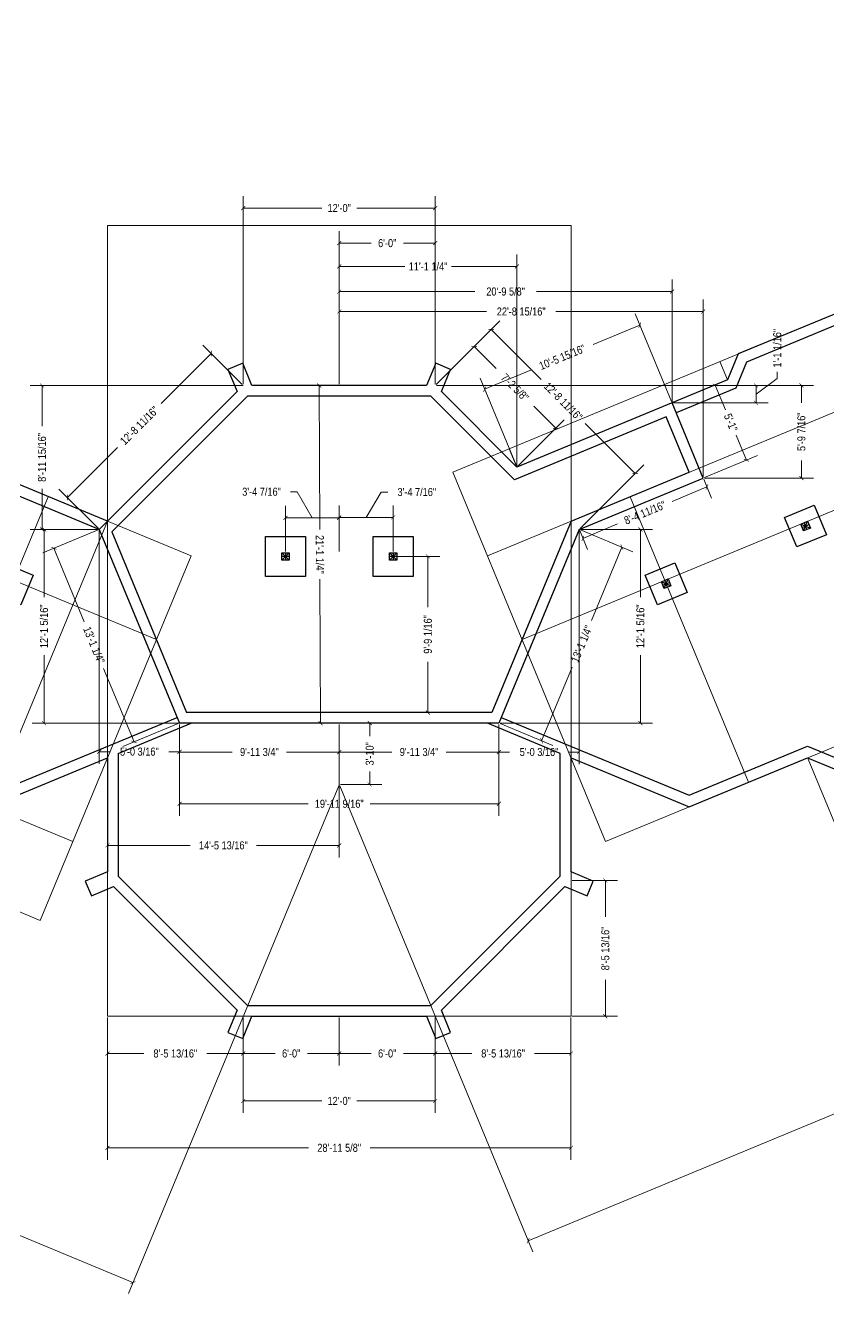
# Model space of a CAD drawing. Header units: inches. Extents: x 6006 to 8652, y 3716 to 4898.
# Drawn here: x 7379 to 7981, y 3716 to 4667 of the extents above; entities that cross this region are included whole.
import ezdxf

# ---------------------------------------------------------------- set-up
doc = ezdxf.new("R2010")
doc.units = ezdxf.units.IN
doc.header["$MEASUREMENT"] = 0
for name, color, linetype, lineweight in [('FOUNDATION', 7, 'Continuous', 30), ('GRID LAYOUT', 1, 'Continuous', 9), ('WALL FRAMING', 7, 'Continuous', 30)]:
    doc.layers.add(name, color=color, linetype=linetype, lineweight=lineweight)
doc.styles.add('ARCHENTLTD', font='technical.ttf', dxfattribs={"height": 6})
doc.dimstyles.new('ARCHENTLTD', dxfattribs={"dimscale": 0.05, "dimtxt": 0.1875, "dimasz": 3, "dimexe": 9, "dimexo": 1, "dimgap": 2.5, "dimtad": 0, "dimdec": 1, "dimzin": 1, "dimdsep": 46, "dimlunit": 4, "dimtxsty": 'ARCHENTLTD', "dimblk": 'ARCHTICK', "dimcen": 6, "dimclrd": 256, "dimclre": 256, "dimclrt": 256, "dimazin": 0, "dimtol": 1, "dimtfac": 1, "dimtdec": 1, "dimtofl": 0, "dimtmove": 1, "dimatfit": 3, "dimldrblk": 'ARCHTICK', "dimfxl": 1, "dimfrac": 2, "dimtolj": 1, "dimtzin": 0, "dimlwd": 9, "dimlwe": 9, "dimarcsym": 0})

# ---------------------------------------------------------------- blocks, each defined once
blk = doc.blocks.new('_ArchTick')
at = {"color": 0, "linetype": 'ByBlock', "const_width": 0.15}
blk.add_lwpolyline([(-0.5, -0.5), (0.5, 0.5)], dxfattribs=at)
blk = doc.blocks.new('*D60')
at = {"layer": 'GRID LAYOUT', "color": 3, "lineweight": 9}
for p, q in [((7965.87, 4116.76), (7998.63, 4037.66)), ((8021.3, 4093.8), (8037.83, 4053.9)), ((7995.19, 4045.98), (8034.39, 4062.21)), ((8014.79, 4054.1), (8029.34, 4036.25)), ((8029.34, 4036.25), (8033.96, 4038.16))]:
    blk.add_line(p, q, dxfattribs=at)
at = {"layer": 'GRID LAYOUT', "color": 3, "lineweight": 9, "xscale": 3, "yscale": 3, "zscale": 3}
for p, rotation in [((8034.39, 4062.21), 22.49999999999993), ((7995.19, 4045.98), 202.4999999999999)]:
    blk.add_blockref('_ArchTick', p, dxfattribs=dict(at, rotation=rotation))
at = {"layer": 'GRID LAYOUT', "color": 3, "insert": (8054.23, 4046.56), "char_height": 6, "attachment_point": 5, "rotation": 22.5, "style": 'ARCHENTLTD'}
blk.add_mtext('\\A1;3\'-6 7/16"', dxfattribs=at)
blk = doc.blocks.new('*D109')
at = {"layer": 'GRID LAYOUT', "color": 3, "lineweight": 9}
for p, q in [((7440.46, 3922.81), (7440.46, 3816.16)), ((7788.1, 3922.81), (7788.1, 3816.16)), ((7440.46, 3825.16), (7591.13, 3825.16)), ((7788.1, 3825.16), (7637.43, 3825.16))]:
    blk.add_line(p, q, dxfattribs=at)
at = {"layer": 'GRID LAYOUT', "color": 3, "lineweight": 9, "xscale": 3, "yscale": 3, "zscale": 3, "rotation": 180}
blk.add_blockref('_ArchTick', (7440.46, 3825.16), dxfattribs=at)
at = {"layer": 'GRID LAYOUT', "color": 3, "lineweight": 9, "xscale": 3, "yscale": 3, "zscale": 3}
blk.add_blockref('_ArchTick', (7788.1, 3825.16), dxfattribs=at)
at = {"layer": 'GRID LAYOUT', "color": 3, "insert": (7614.28, 3825.16), "char_height": 6, "attachment_point": 5, "style": 'ARCHENTLTD'}
blk.add_mtext('\\A1;28\'-11 5/8"', dxfattribs=at)
blk = doc.blocks.new('*D111')
at = {"layer": 'GRID LAYOUT', "color": 3, "lineweight": 9}
for p, q in [((7440.46, 3922.81), (7440.46, 3886.9)), ((7542.28, 3922.81), (7542.28, 3886.9)), ((7440.46, 3895.9), (7467.82, 3895.9)), ((7542.28, 3895.9), (7514.92, 3895.9))]:
    blk.add_line(p, q, dxfattribs=at)
at = {"layer": 'GRID LAYOUT', "color": 3, "lineweight": 9, "xscale": 3, "yscale": 3, "zscale": 3, "rotation": 180}
blk.add_blockref('_ArchTick', (7440.46, 3895.9), dxfattribs=at)
at = {"layer": 'GRID LAYOUT', "color": 3, "lineweight": 9, "xscale": 3, "yscale": 3, "zscale": 3}
blk.add_blockref('_ArchTick', (7542.28, 3895.9), dxfattribs=at)
at = {"layer": 'GRID LAYOUT', "color": 3, "insert": (7491.37, 3895.9), "char_height": 6, "attachment_point": 5, "style": 'ARCHENTLTD'}
blk.add_mtext('\\A1;8\'-5 13/16"', dxfattribs=at)
blk = doc.blocks.new('*D112')
at = {"layer": 'GRID LAYOUT', "color": 3, "lineweight": 9}
for p, q in [((7542.28, 3921.81), (7542.28, 3886.9)), ((7614.28, 3922.81), (7614.28, 3886.9)), ((7542.28, 3895.9), (7566.18, 3895.9)), ((7614.28, 3895.9), (7590.38, 3895.9))]:
    blk.add_line(p, q, dxfattribs=at)
at = {"layer": 'GRID LAYOUT', "color": 3, "lineweight": 9, "xscale": 3, "yscale": 3, "zscale": 3, "rotation": 180}
blk.add_blockref('_ArchTick', (7542.28, 3895.9), dxfattribs=at)
at = {"layer": 'GRID LAYOUT', "color": 3, "lineweight": 9, "xscale": 3, "yscale": 3, "zscale": 3}
blk.add_blockref('_ArchTick', (7614.28, 3895.9), dxfattribs=at)
at = {"layer": 'GRID LAYOUT', "color": 3, "insert": (7578.28, 3895.9), "char_height": 6, "attachment_point": 5, "style": 'ARCHENTLTD'}
blk.add_mtext('\\A1;6\'-0"', dxfattribs=at)
blk = doc.blocks.new('*D113')
at = {"layer": 'GRID LAYOUT', "color": 3, "lineweight": 9}
for p, q in [((7614.28, 3922.81), (7614.28, 3886.9)), ((7686.28, 3922.81), (7686.28, 3886.9)), ((7614.28, 3895.9), (7638.18, 3895.9)), ((7686.28, 3895.9), (7662.38, 3895.9))]:
    blk.add_line(p, q, dxfattribs=at)
at = {"layer": 'GRID LAYOUT', "color": 3, "lineweight": 9, "xscale": 3, "yscale": 3, "zscale": 3, "rotation": 180}
blk.add_blockref('_ArchTick', (7614.28, 3895.9), dxfattribs=at)
at = {"layer": 'GRID LAYOUT', "color": 3, "lineweight": 9, "xscale": 3, "yscale": 3, "zscale": 3}
blk.add_blockref('_ArchTick', (7686.28, 3895.9), dxfattribs=at)
at = {"layer": 'GRID LAYOUT', "color": 3, "insert": (7650.28, 3895.9), "char_height": 6, "attachment_point": 5, "style": 'ARCHENTLTD'}
blk.add_mtext('\\A1;6\'-0"', dxfattribs=at)
blk = doc.blocks.new('*D114')
at = {"layer": 'GRID LAYOUT', "color": 3, "lineweight": 9}
for p, q in [((7686.28, 3922.81), (7686.28, 3886.9)), ((7788.1, 3921.81), (7788.1, 3886.9)), ((7686.28, 3895.9), (7713.64, 3895.9)), ((7788.1, 3895.9), (7760.74, 3895.9))]:
    blk.add_line(p, q, dxfattribs=at)
at = {"layer": 'GRID LAYOUT', "color": 3, "lineweight": 9, "xscale": 3, "yscale": 3, "zscale": 3, "rotation": 180}
blk.add_blockref('_ArchTick', (7686.28, 3895.9), dxfattribs=at)
at = {"layer": 'GRID LAYOUT', "color": 3, "lineweight": 9, "xscale": 3, "yscale": 3, "zscale": 3}
blk.add_blockref('_ArchTick', (7788.1, 3895.9), dxfattribs=at)
at = {"layer": 'GRID LAYOUT', "color": 3, "insert": (7737.19, 3895.9), "char_height": 6, "attachment_point": 5, "style": 'ARCHENTLTD'}
blk.add_mtext('\\A1;8\'-5 13/16"', dxfattribs=at)
blk = doc.blocks.new('*D115')
at = {"layer": 'GRID LAYOUT', "color": 3, "lineweight": 9}
for p, q in [((7542.28, 3922.81), (7542.28, 3851.33)), ((7686.28, 3922.81), (7686.28, 3851.33)), ((7542.28, 3860.33), (7601.16, 3860.33)), ((7686.28, 3860.33), (7627.4, 3860.33))]:
    blk.add_line(p, q, dxfattribs=at)
at = {"layer": 'GRID LAYOUT', "color": 3, "lineweight": 9, "xscale": 3, "yscale": 3, "zscale": 3, "rotation": 180}
blk.add_blockref('_ArchTick', (7542.28, 3860.33), dxfattribs=at)
at = {"layer": 'GRID LAYOUT', "color": 3, "lineweight": 9, "xscale": 3, "yscale": 3, "zscale": 3}
blk.add_blockref('_ArchTick', (7686.28, 3860.33), dxfattribs=at)
at = {"layer": 'GRID LAYOUT', "color": 3, "insert": (7614.28, 3860.33), "char_height": 6, "attachment_point": 5, "style": 'ARCHENTLTD'}
blk.add_mtext('\\A1;12\'-0"', dxfattribs=at)
blk = doc.blocks.new('*D118')
at = {"layer": 'GRID LAYOUT', "color": 3, "lineweight": 9}
for p, q in [((8501.18, 4463.92), (8645.94, 4114.42)), ((8642.5, 4122.74), (8221.83, 3948.49)), ((7614.66, 4096.71), (7759.43, 3747.21)), ((7755.99, 3755.53), (8176.65, 3929.78))]:
    blk.add_line(p, q, dxfattribs=at)
at = {"layer": 'GRID LAYOUT', "color": 3, "lineweight": 9, "xscale": 3, "yscale": 3, "zscale": 3}
for p, rotation in [((8642.5, 4122.74), 22.5), ((7755.99, 3755.53), 202.5000000000001)]:
    blk.add_blockref('_ArchTick', p, dxfattribs=dict(at, rotation=rotation))
at = {"layer": 'GRID LAYOUT', "color": 3, "insert": (8199.24, 3939.13), "char_height": 6, "attachment_point": 5, "rotation": 22.5, "style": 'ARCHENTLTD'}
blk.add_mtext('\\A1;79\'-11 9/16"', dxfattribs=at)
blk = doc.blocks.new('*D119')
at = {"layer": 'GRID LAYOUT', "color": 3, "lineweight": 9}
for p, q in [((6239.47, 4666.02), (6081.69, 4285.12)), ((6085.14, 4293.44), (6748.33, 4018.74)), ((7613.9, 4096.71), (7456.13, 3715.82)), ((7459.57, 3724.13), (6796.38, 3998.84))]:
    blk.add_line(p, q, dxfattribs=at)
at = {"layer": 'GRID LAYOUT', "color": 3, "lineweight": 9, "xscale": 3, "yscale": 3, "zscale": 3}
for p, rotation in [((6085.14, 4293.44), 157.5), ((7459.57, 3724.13), 337.5000000000001)]:
    blk.add_blockref('_ArchTick', p, dxfattribs=dict(at, rotation=rotation))
at = {"layer": 'GRID LAYOUT', "color": 3, "insert": (6772.35, 4008.79), "char_height": 6, "attachment_point": 5, "rotation": 337.5, "style": 'ARCHENTLTD'}
blk.add_mtext('\\A1;123\'-11 11/16"', dxfattribs=at)
blk = doc.blocks.new('*D120')
at = {"layer": 'GRID LAYOUT', "color": 3, "lineweight": 9}
for p, q in [((7789.1, 4025.64), (7822.86, 4025.64)), ((7813.86, 4025.64), (7813.86, 3998.28)), ((7813.86, 3923.81), (7813.86, 3951.17)), ((7789.1, 3923.81), (7822.86, 3923.81))]:
    blk.add_line(p, q, dxfattribs=at)
at = {"layer": 'GRID LAYOUT', "color": 3, "lineweight": 9, "xscale": 3, "yscale": 3, "zscale": 3}
for p, rotation in [((7813.86, 4025.64), 90), ((7813.86, 3923.81), 270)]:
    blk.add_blockref('_ArchTick', p, dxfattribs=dict(at, rotation=rotation))
at = {"layer": 'GRID LAYOUT', "color": 3, "insert": (7813.86, 3974.72), "char_height": 6, "attachment_point": 5, "rotation": 90, "style": 'ARCHENTLTD'}
blk.add_mtext('\\A1;8\'-5 13/16"', dxfattribs=at)
blk = doc.blocks.new('*D121')
at = {"layer": 'GRID LAYOUT', "color": 3, "lineweight": 9}
for p, q in [((7542.28, 4397.89), (7542.28, 4538.91)), ((7686.28, 4397.89), (7686.28, 4538.91)), ((7542.28, 4529.91), (7601.16, 4529.91)), ((7686.28, 4529.91), (7627.4, 4529.91))]:
    blk.add_line(p, q, dxfattribs=at)
at = {"layer": 'GRID LAYOUT', "color": 3, "lineweight": 9, "xscale": 3, "yscale": 3, "zscale": 3, "rotation": 180}
blk.add_blockref('_ArchTick', (7542.28, 4529.91), dxfattribs=at)
at = {"layer": 'GRID LAYOUT', "color": 3, "lineweight": 9, "xscale": 3, "yscale": 3, "zscale": 3}
blk.add_blockref('_ArchTick', (7686.28, 4529.91), dxfattribs=at)
at = {"layer": 'GRID LAYOUT', "color": 3, "insert": (7614.28, 4529.91), "char_height": 6, "attachment_point": 5, "style": 'ARCHENTLTD'}
blk.add_mtext('\\A1;12\'-0"', dxfattribs=at)
blk = doc.blocks.new('*D122')
at = {"layer": 'GRID LAYOUT', "color": 3, "lineweight": 9}
for p, q in [((7615.28, 4143.66), (7646.16, 4143.66)), ((7637.16, 4143.66), (7637.16, 4133.96)), ((7637.16, 4097.64), (7637.16, 4107.34)), ((7615.28, 4097.64), (7646.16, 4097.64))]:
    blk.add_line(p, q, dxfattribs=at)
at = {"layer": 'GRID LAYOUT', "color": 3, "lineweight": 9, "xscale": 3, "yscale": 3, "zscale": 3}
for p, rotation in [((7637.16, 4143.66), 90), ((7637.16, 4097.64), 270)]:
    blk.add_blockref('_ArchTick', p, dxfattribs=dict(at, rotation=rotation))
at = {"layer": 'GRID LAYOUT', "color": 3, "insert": (7637.16, 4120.65), "char_height": 6, "attachment_point": 5, "rotation": 90, "style": 'ARCHENTLTD'}
blk.add_mtext('\\A1;3\'-10"', dxfattribs=at)
blk = doc.blocks.new('*D123')
at = {"layer": 'GRID LAYOUT', "color": 3, "lineweight": 9}
for p, q in [((7494.51, 4142.66), (7494.51, 4112.98)), ((7614.28, 4142.66), (7614.28, 4112.98)), ((7494.51, 4121.98), (7534.03, 4121.98)), ((7614.28, 4121.98), (7574.77, 4121.98))]:
    blk.add_line(p, q, dxfattribs=at)
at = {"layer": 'GRID LAYOUT', "color": 3, "lineweight": 9, "xscale": 3, "yscale": 3, "zscale": 3, "rotation": 180}
blk.add_blockref('_ArchTick', (7494.51, 4121.98), dxfattribs=at)
at = {"layer": 'GRID LAYOUT', "color": 3, "lineweight": 9, "xscale": 3, "yscale": 3, "zscale": 3}
blk.add_blockref('_ArchTick', (7614.28, 4121.98), dxfattribs=at)
at = {"layer": 'GRID LAYOUT', "color": 3, "insert": (7554.4, 4121.98), "char_height": 6, "attachment_point": 5, "style": 'ARCHENTLTD'}
blk.add_mtext('\\A1;9\'-11 3/4"', dxfattribs=at)
blk = doc.blocks.new('*D124')
at = {"layer": 'GRID LAYOUT', "color": 3, "lineweight": 9}
for p, q in [((7614.28, 4142.66), (7614.28, 4112.99)), ((7734.05, 4142.66), (7734.05, 4112.99)), ((7614.28, 4121.99), (7653.79, 4121.99)), ((7734.05, 4121.99), (7694.53, 4121.99))]:
    blk.add_line(p, q, dxfattribs=at)
at = {"layer": 'GRID LAYOUT', "color": 3, "lineweight": 9, "xscale": 3, "yscale": 3, "zscale": 3, "rotation": 180}
blk.add_blockref('_ArchTick', (7614.28, 4121.99), dxfattribs=at)
at = {"layer": 'GRID LAYOUT', "color": 3, "lineweight": 9, "xscale": 3, "yscale": 3, "zscale": 3}
blk.add_blockref('_ArchTick', (7734.05, 4121.99), dxfattribs=at)
at = {"layer": 'GRID LAYOUT', "color": 3, "insert": (7674.16, 4121.99), "char_height": 6, "attachment_point": 5, "style": 'ARCHENTLTD'}
blk.add_mtext('\\A1;9\'-11 3/4"', dxfattribs=at)
blk = doc.blocks.new('*D125')
at = {"layer": 'GRID LAYOUT', "color": 3, "lineweight": 9}
for p, q in [((7541.57, 4397.6), (7511.98, 4427.19)), ((7518.34, 4420.83), (7480.81, 4383.29)), ((7410.4, 4312.88), (7447.93, 4350.42)), ((7433.63, 4289.65), (7404.03, 4319.24))]:
    blk.add_line(p, q, dxfattribs=at)
at = {"layer": 'GRID LAYOUT', "color": 3, "lineweight": 9, "xscale": 3, "yscale": 3, "zscale": 3}
for p, rotation in [((7518.34, 4420.83), 45.00000000000025), ((7410.4, 4312.88), 225.0000000000002)]:
    blk.add_blockref('_ArchTick', p, dxfattribs=dict(at, rotation=rotation))
at = {"layer": 'GRID LAYOUT', "color": 3, "insert": (7464.37, 4366.85), "char_height": 6, "attachment_point": 5, "rotation": 45, "style": 'ARCHENTLTD'}
blk.add_mtext('\\A1;12\'-8 11/16"', dxfattribs=at)
blk = doc.blocks.new('*D126')
at = {"layer": 'GRID LAYOUT', "color": 3, "lineweight": 9}
for p, q in [((7494.51, 4142.66), (7494.51, 4074.16)), ((7734.05, 4142.66), (7734.05, 4074.16)), ((7494.51, 4083.16), (7590.98, 4083.16)), ((7734.05, 4083.16), (7637.58, 4083.16))]:
    blk.add_line(p, q, dxfattribs=at)
at = {"layer": 'GRID LAYOUT', "color": 3, "lineweight": 9, "xscale": 3, "yscale": 3, "zscale": 3, "rotation": 180}
blk.add_blockref('_ArchTick', (7494.51, 4083.16), dxfattribs=at)
at = {"layer": 'GRID LAYOUT', "color": 3, "lineweight": 9, "xscale": 3, "yscale": 3, "zscale": 3}
blk.add_blockref('_ArchTick', (7734.05, 4083.16), dxfattribs=at)
at = {"layer": 'GRID LAYOUT', "color": 3, "insert": (7614.28, 4083.16), "char_height": 6, "attachment_point": 5, "style": 'ARCHENTLTD'}
blk.add_mtext('\\A1;19\'-11 9/16"', dxfattribs=at)
blk = doc.blocks.new('*D127')
at = {"layer": 'GRID LAYOUT', "color": 3, "lineweight": 9}
for p, q in [((7433.41, 4288.56), (7391.95, 4271.39)), ((7400.26, 4274.83), (7423.1, 4219.69)), ((7460.44, 4129.54), (7437.6, 4184.68)), ((7493.59, 4143.28), (7452.12, 4126.1))]:
    blk.add_line(p, q, dxfattribs=at)
at = {"layer": 'GRID LAYOUT', "color": 3, "lineweight": 9, "xscale": 3, "yscale": 3, "zscale": 3}
for p, rotation in [((7400.26, 4274.83), 112.5000000000002), ((7460.44, 4129.54), 292.5000000000001)]:
    blk.add_blockref('_ArchTick', p, dxfattribs=dict(at, rotation=rotation))
at = {"layer": 'GRID LAYOUT', "color": 3, "insert": (7430.35, 4202.19), "char_height": 6, "attachment_point": 5, "rotation": 292.5, "style": 'ARCHENTLTD'}
blk.add_mtext('\\A1;13\'-1 1/4"', dxfattribs=at)
blk = doc.blocks.new('*D128')
at = {"layer": 'GRID LAYOUT', "color": 3, "lineweight": 9}
for p, q in [((7795.15, 4288.56), (7834.55, 4272.24)), ((7826.24, 4275.68), (7803.4, 4220.55)), ((7766.06, 4130.4), (7788.9, 4185.54)), ((7734.97, 4143.28), (7774.37, 4126.96))]:
    blk.add_line(p, q, dxfattribs=at)
at = {"layer": 'GRID LAYOUT', "color": 3, "lineweight": 9, "xscale": 3, "yscale": 3, "zscale": 3}
for p, rotation in [((7826.24, 4275.68), 67.50000000000038), ((7766.06, 4130.4), 247.5000000000004)]:
    blk.add_blockref('_ArchTick', p, dxfattribs=dict(at, rotation=rotation))
at = {"layer": 'GRID LAYOUT', "color": 3, "insert": (7796.15, 4203.04), "char_height": 6, "attachment_point": 5, "rotation": 67.5, "style": 'ARCHENTLTD'}
blk.add_mtext('\\A1;13\'-1 1/4"', dxfattribs=at)
blk = doc.blocks.new('*D129')
at = {"layer": 'GRID LAYOUT', "color": 3, "lineweight": 9}
for p, q in [((7686.99, 4397.6), (7734.65, 4445.26)), ((7728.29, 4438.9), (7765.82, 4401.36)), ((7836.23, 4330.95), (7798.7, 4368.49)), ((7794.93, 4289.65), (7842.6, 4337.31))]:
    blk.add_line(p, q, dxfattribs=at)
at = {"layer": 'GRID LAYOUT', "color": 3, "lineweight": 9, "xscale": 3, "yscale": 3, "zscale": 3}
for p, rotation in [((7728.29, 4438.9), 135), ((7836.23, 4330.95), 315)]:
    blk.add_blockref('_ArchTick', p, dxfattribs=dict(at, rotation=rotation))
at = {"layer": 'GRID LAYOUT', "color": 3, "insert": (7782.26, 4384.92), "char_height": 6, "attachment_point": 5, "rotation": 315, "style": 'ARCHENTLTD'}
blk.add_mtext('\\A1;12\'-8 11/16"', dxfattribs=at)
blk = doc.blocks.new('*D132')
at = {"layer": 'GRID LAYOUT', "color": 3, "lineweight": 9}
for p, q in [((7613.28, 4396.89), (7590.22, 4396.79)), ((7599.22, 4396.83), (7599.65, 4288.89)), ((7600.22, 4143.6), (7599.8, 4251.54)), ((7614.28, 4143.65), (7591.22, 4143.56))]:
    blk.add_line(p, q, dxfattribs=at)
at = {"layer": 'GRID LAYOUT', "color": 3, "lineweight": 9, "xscale": 3, "yscale": 3, "zscale": 3}
for p, rotation in [((7599.22, 4396.83), 90.22625791969243), ((7600.22, 4143.6), 270.2262579196924)]:
    blk.add_blockref('_ArchTick', p, dxfattribs=dict(at, rotation=rotation))
at = {"layer": 'GRID LAYOUT', "color": 3, "insert": (7599.72, 4270.21), "char_height": 6, "attachment_point": 5, "rotation": 270.22626, "style": 'ARCHENTLTD'}
blk.add_mtext('\\A1;21\'-1 1/4"', dxfattribs=at)
blk = doc.blocks.new('*D133')
at = {"layer": 'GRID LAYOUT', "color": 3, "lineweight": 9}
for p, q in [((7433.33, 4288.94), (7383.89, 4288.94)), ((7392.89, 4288.94), (7392.89, 4238.08)), ((7392.89, 4143.66), (7392.89, 4194.52)), ((7433.33, 4143.66), (7383.89, 4143.66))]:
    blk.add_line(p, q, dxfattribs=at)
at = {"layer": 'GRID LAYOUT', "color": 3, "lineweight": 9, "xscale": 3, "yscale": 3, "zscale": 3}
for p, rotation in [((7392.89, 4288.94), 90), ((7392.89, 4143.66), 270)]:
    blk.add_blockref('_ArchTick', p, dxfattribs=dict(at, rotation=rotation))
at = {"layer": 'GRID LAYOUT', "color": 3, "insert": (7392.89, 4216.3), "char_height": 6, "attachment_point": 5, "rotation": 90, "style": 'ARCHENTLTD'}
blk.add_mtext('\\A1;12\'-1 5/16"', dxfattribs=at)
blk = doc.blocks.new('*D134')
at = {"layer": 'GRID LAYOUT', "color": 3, "lineweight": 9}
for p, q in [((7433.33, 4396.89), (7382.39, 4396.89)), ((7391.39, 4396.89), (7391.39, 4366.42)), ((7391.39, 4288.94), (7391.39, 4319.41)), ((7433.33, 4288.94), (7382.39, 4288.94))]:
    blk.add_line(p, q, dxfattribs=at)
at = {"layer": 'GRID LAYOUT', "color": 3, "lineweight": 9, "xscale": 3, "yscale": 3, "zscale": 3}
for p, rotation in [((7391.39, 4396.89), 90), ((7391.39, 4288.94), 270)]:
    blk.add_blockref('_ArchTick', p, dxfattribs=dict(at, rotation=rotation))
at = {"layer": 'GRID LAYOUT', "color": 3, "insert": (7391.39, 4342.92), "char_height": 6, "attachment_point": 5, "rotation": 90, "style": 'ARCHENTLTD'}
blk.add_mtext('\\A1;8\'-11 15/16"', dxfattribs=at)
blk = doc.blocks.new('*D135')
at = {"layer": 'GRID LAYOUT', "color": 3, "lineweight": 9}
for p, q in [((7839.72, 4442.22), (7804.65, 4427.69)), ((7863.52, 4384.75), (7836.28, 4450.53)), ((7723.35, 4394.02), (7758.42, 4408.54)), ((7747.16, 4336.55), (7719.91, 4402.33))]:
    blk.add_line(p, q, dxfattribs=at)
at = {"layer": 'GRID LAYOUT', "color": 3, "lineweight": 9, "xscale": 3, "yscale": 3, "zscale": 3}
for p, rotation in [((7839.72, 4442.22), 22.50000000000111), ((7723.35, 4394.02), 202.5000000000011)]:
    blk.add_blockref('_ArchTick', p, dxfattribs=dict(at, rotation=rotation))
at = {"layer": 'GRID LAYOUT', "color": 3, "insert": (7781.54, 4418.12), "char_height": 6, "attachment_point": 5, "rotation": 22.5, "style": 'ARCHENTLTD'}
blk.add_mtext('\\A1;10\'-5 15/16"', dxfattribs=at)
blk = doc.blocks.new('*D136')
at = {"layer": 'GRID LAYOUT', "color": 3, "lineweight": 9}
for p, q in [((7614.28, 4397.89), (7614.28, 4512.62)), ((7686.28, 4397.89), (7686.28, 4512.62)), ((7614.28, 4503.62), (7638.18, 4503.62)), ((7686.28, 4503.62), (7662.38, 4503.62))]:
    blk.add_line(p, q, dxfattribs=at)
at = {"layer": 'GRID LAYOUT', "color": 3, "lineweight": 9, "xscale": 3, "yscale": 3, "zscale": 3, "rotation": 180}
blk.add_blockref('_ArchTick', (7614.28, 4503.62), dxfattribs=at)
at = {"layer": 'GRID LAYOUT', "color": 3, "lineweight": 9, "xscale": 3, "yscale": 3, "zscale": 3}
blk.add_blockref('_ArchTick', (7686.28, 4503.62), dxfattribs=at)
at = {"layer": 'GRID LAYOUT', "color": 3, "insert": (7650.28, 4503.62), "char_height": 6, "attachment_point": 5, "style": 'ARCHENTLTD'}
blk.add_mtext('\\A1;6\'-0"', dxfattribs=at)
blk = doc.blocks.new('*D137')
at = {"layer": 'GRID LAYOUT', "color": 3, "lineweight": 9}
for p, q in [((7614.28, 4397.89), (7614.28, 4495.1)), ((7747.54, 4336.63), (7747.54, 4495.1)), ((7614.28, 4486.1), (7663.43, 4486.1)), ((7747.54, 4486.1), (7698.39, 4486.1))]:
    blk.add_line(p, q, dxfattribs=at)
at = {"layer": 'GRID LAYOUT', "color": 3, "lineweight": 9, "xscale": 3, "yscale": 3, "zscale": 3, "rotation": 180}
blk.add_blockref('_ArchTick', (7614.28, 4486.1), dxfattribs=at)
at = {"layer": 'GRID LAYOUT', "color": 3, "lineweight": 9, "xscale": 3, "yscale": 3, "zscale": 3}
blk.add_blockref('_ArchTick', (7747.54, 4486.1), dxfattribs=at)
at = {"layer": 'GRID LAYOUT', "color": 3, "insert": (7680.91, 4486.1), "char_height": 6, "attachment_point": 5, "style": 'ARCHENTLTD'}
blk.add_mtext('\\A1;11\'-1 1/4"', dxfattribs=at)
blk = doc.blocks.new('*D138')
at = {"layer": 'GRID LAYOUT', "color": 3, "lineweight": 9}
for p, q in [((7614.28, 4397.89), (7614.28, 4476.31)), ((7863.9, 4384.83), (7863.9, 4476.31)), ((7614.28, 4467.31), (7715.95, 4467.31)), ((7863.9, 4467.31), (7762.24, 4467.31))]:
    blk.add_line(p, q, dxfattribs=at)
at = {"layer": 'GRID LAYOUT', "color": 3, "lineweight": 9, "xscale": 3, "yscale": 3, "zscale": 3, "rotation": 180}
blk.add_blockref('_ArchTick', (7614.28, 4467.31), dxfattribs=at)
at = {"layer": 'GRID LAYOUT', "color": 3, "lineweight": 9, "xscale": 3, "yscale": 3, "zscale": 3}
blk.add_blockref('_ArchTick', (7863.9, 4467.31), dxfattribs=at)
at = {"layer": 'GRID LAYOUT', "color": 3, "insert": (7739.09, 4467.31), "char_height": 6, "attachment_point": 5, "style": 'ARCHENTLTD'}
blk.add_mtext('\\A1;20\'-9 5/8"', dxfattribs=at)
blk = doc.blocks.new('*D139')
at = {"layer": 'GRID LAYOUT', "color": 3, "lineweight": 9}
for p, q in [((7614.28, 4397.89), (7614.28, 4461.32)), ((7887.25, 4328.47), (7887.25, 4461.32)), ((7614.28, 4452.32), (7724.82, 4452.32)), ((7887.25, 4452.32), (7776.7, 4452.32))]:
    blk.add_line(p, q, dxfattribs=at)
at = {"layer": 'GRID LAYOUT', "color": 3, "lineweight": 9, "xscale": 3, "yscale": 3, "zscale": 3, "rotation": 180}
blk.add_blockref('_ArchTick', (7614.28, 4452.32), dxfattribs=at)
at = {"layer": 'GRID LAYOUT', "color": 3, "lineweight": 9, "xscale": 3, "yscale": 3, "zscale": 3}
blk.add_blockref('_ArchTick', (7887.25, 4452.32), dxfattribs=at)
at = {"layer": 'GRID LAYOUT', "color": 3, "insert": (7750.76, 4452.32), "char_height": 6, "attachment_point": 5, "style": 'ARCHENTLTD'}
blk.add_mtext('\\A1;22\'-8 15/16"', dxfattribs=at)
blk = doc.blocks.new('*D140')
at = {"layer": 'GRID LAYOUT', "color": 3, "lineweight": 9}
for p, q in [((7687.28, 4396.89), (7969.88, 4396.89)), ((7960.88, 4396.89), (7960.88, 4383.84)), ((7960.88, 4327.47), (7960.88, 4340.53)), ((7888.25, 4327.47), (7969.88, 4327.47))]:
    blk.add_line(p, q, dxfattribs=at)
at = {"layer": 'GRID LAYOUT', "color": 3, "lineweight": 9, "xscale": 3, "yscale": 3, "zscale": 3}
for p, rotation in [((7960.88, 4396.89), 90), ((7960.88, 4327.47), 270)]:
    blk.add_blockref('_ArchTick', p, dxfattribs=dict(at, rotation=rotation))
at = {"layer": 'GRID LAYOUT', "color": 3, "insert": (7960.88, 4362.18), "char_height": 6, "attachment_point": 5, "rotation": 90, "style": 'ARCHENTLTD'}
blk.add_mtext('\\A1;5\'-9 7/16"', dxfattribs=at)
blk = doc.blocks.new('*D141')
at = {"layer": 'GRID LAYOUT', "color": 3, "lineweight": 9}
for p, q in [((7794.23, 4287.94), (7794.23, 4112.99)), ((7734.05, 4142.66), (7734.05, 4112.99)), ((7734.05, 4121.99), (7742.08, 4121.99)), ((7794.23, 4121.99), (7786.2, 4121.99))]:
    blk.add_line(p, q, dxfattribs=at)
at = {"layer": 'GRID LAYOUT', "color": 3, "lineweight": 9, "xscale": 3, "yscale": 3, "zscale": 3, "rotation": 180}
blk.add_blockref('_ArchTick', (7734.05, 4121.99), dxfattribs=at)
at = {"layer": 'GRID LAYOUT', "color": 3, "lineweight": 9, "xscale": 3, "yscale": 3, "zscale": 3}
blk.add_blockref('_ArchTick', (7794.23, 4121.99), dxfattribs=at)
at = {"layer": 'GRID LAYOUT', "color": 3, "insert": (7764.14, 4121.99), "char_height": 6, "attachment_point": 5, "style": 'ARCHENTLTD'}
blk.add_mtext('\\A1;5\'-0 3/16"', dxfattribs=at)
blk = doc.blocks.new('*D142')
at = {"layer": 'GRID LAYOUT', "color": 3, "lineweight": 9}
for p, q in [((7795.23, 4288.94), (7849.14, 4288.94)), ((7840.14, 4288.94), (7840.14, 4238.08)), ((7840.14, 4143.66), (7840.14, 4194.52)), ((7735.05, 4143.66), (7849.14, 4143.66))]:
    blk.add_line(p, q, dxfattribs=at)
at = {"layer": 'GRID LAYOUT', "color": 3, "lineweight": 9, "xscale": 3, "yscale": 3, "zscale": 3}
for p, rotation in [((7840.14, 4288.94), 90), ((7840.14, 4143.66), 270)]:
    blk.add_blockref('_ArchTick', p, dxfattribs=dict(at, rotation=rotation))
at = {"layer": 'GRID LAYOUT', "color": 3, "insert": (7840.14, 4216.3), "char_height": 6, "attachment_point": 5, "rotation": 90, "style": 'ARCHENTLTD'}
blk.add_mtext('\\A1;12\'-1 5/16"', dxfattribs=at)
blk = doc.blocks.new('*D143')
at = {"layer": 'GRID LAYOUT', "color": 3, "lineweight": 9}
for p, q in [((7890.04, 4320.75), (7863.98, 4309.95)), ((7887.63, 4326.55), (7893.48, 4312.43)), ((7797.01, 4282.21), (7823.07, 4293.01)), ((7794.61, 4288.02), (7800.46, 4273.9))]:
    blk.add_line(p, q, dxfattribs=at)
at = {"layer": 'GRID LAYOUT', "color": 3, "lineweight": 9, "xscale": 3, "yscale": 3, "zscale": 3}
for p, rotation in [((7890.04, 4320.75), 22.49999999999823), ((7797.01, 4282.21), 202.4999999999982)]:
    blk.add_blockref('_ArchTick', p, dxfattribs=dict(at, rotation=rotation))
at = {"layer": 'GRID LAYOUT', "color": 3, "insert": (7843.52, 4301.48), "char_height": 6, "attachment_point": 5, "rotation": 22.5, "style": 'ARCHENTLTD'}
blk.add_mtext('\\A1;8\'-4 11/16"', dxfattribs=at)
blk = doc.blocks.new('*D144')
at = {"layer": 'GRID LAYOUT', "color": 3, "lineweight": 9}
for p, q in [((7864.83, 4384.21), (7904.58, 4400.68)), ((7896.26, 4397.23), (7903.98, 4378.61)), ((7919.61, 4340.88), (7911.89, 4359.5)), ((7888.17, 4327.86), (7927.92, 4344.32))]:
    blk.add_line(p, q, dxfattribs=at)
at = {"layer": 'GRID LAYOUT', "color": 3, "lineweight": 9, "xscale": 3, "yscale": 3, "zscale": 3}
for p, rotation in [((7896.26, 4397.23), 112.4999999999982), ((7919.61, 4340.88), 292.4999999999982)]:
    blk.add_blockref('_ArchTick', p, dxfattribs=dict(at, rotation=rotation))
at = {"layer": 'GRID LAYOUT', "color": 3, "insert": (7907.93, 4369.06), "char_height": 6, "attachment_point": 5, "rotation": 292.5, "style": 'ARCHENTLTD'}
blk.add_mtext('\\A1;5\'-1"', dxfattribs=at)
blk = doc.blocks.new('*D145')
at = {"layer": 'GRID LAYOUT', "color": 3, "lineweight": 9}
for p, q in [((7942.77, 4402.21), (7942.77, 4407.21)), ((7687.28, 4396.89), (7935.85, 4396.89)), ((7926.85, 4390.36), (7942.77, 4402.21)), ((7926.85, 4396.89), (7926.85, 4383.83)), ((7864.9, 4383.83), (7935.85, 4383.83))]:
    blk.add_line(p, q, dxfattribs=at)
at = {"layer": 'GRID LAYOUT', "color": 3, "lineweight": 9, "xscale": 3, "yscale": 3, "zscale": 3}
for p, rotation in [((7926.85, 4396.89), 90), ((7926.85, 4383.83), 270)]:
    blk.add_blockref('_ArchTick', p, dxfattribs=dict(at, rotation=rotation))
at = {"layer": 'GRID LAYOUT', "color": 3, "insert": (7942.77, 4424.83), "char_height": 6, "attachment_point": 5, "rotation": 90, "style": 'ARCHENTLTD'}
blk.add_mtext('\\A1;1\'-1 1/16"', dxfattribs=at)
blk = doc.blocks.new('*D146')
at = {"layer": 'GRID LAYOUT', "color": 3, "lineweight": 9}
for p, q in [((7686.99, 4397.6), (7721.81, 4432.42)), ((7715.45, 4426.06), (7731.97, 4409.53)), ((7776.71, 4364.8), (7760.18, 4381.32)), ((7748.25, 4336.34), (7783.07, 4371.16))]:
    blk.add_line(p, q, dxfattribs=at)
at = {"layer": 'GRID LAYOUT', "color": 3, "lineweight": 9, "xscale": 3, "yscale": 3, "zscale": 3}
for p, rotation in [((7715.45, 4426.06), 135), ((7776.71, 4364.8), 315)]:
    blk.add_blockref('_ArchTick', p, dxfattribs=dict(at, rotation=rotation))
at = {"layer": 'GRID LAYOUT', "color": 3, "insert": (7746.08, 4395.43), "char_height": 6, "attachment_point": 5, "rotation": 315, "style": 'ARCHENTLTD'}
blk.add_mtext('\\A1;7\'-2 5/8"', dxfattribs=at)
blk = doc.blocks.new('*D150')
at = {"layer": 'GRID LAYOUT', "color": 3, "lineweight": 9}
for p, q in [((7582.81, 4317.17), (7577.81, 4317.17)), ((7594.08, 4297.53), (7582.81, 4317.17)), ((7573.87, 4272.46), (7573.87, 4306.53)), ((7614.28, 4272.46), (7614.28, 4306.53)), ((7573.87, 4297.53), (7614.28, 4297.53))]:
    blk.add_line(p, q, dxfattribs=at)
at = {"layer": 'GRID LAYOUT', "color": 3, "lineweight": 9, "xscale": 3, "yscale": 3, "zscale": 3, "rotation": 180}
blk.add_blockref('_ArchTick', (7573.87, 4297.53), dxfattribs=at)
at = {"layer": 'GRID LAYOUT', "color": 3, "lineweight": 9, "xscale": 3, "yscale": 3, "zscale": 3}
blk.add_blockref('_ArchTick', (7614.28, 4297.53), dxfattribs=at)
at = {"layer": 'GRID LAYOUT', "color": 3, "insert": (7556.02, 4317.17), "char_height": 6, "attachment_point": 5, "style": 'ARCHENTLTD'}
blk.add_mtext('\\A1;3\'-4 7/16"', dxfattribs=at)
blk = doc.blocks.new('*D151')
at = {"layer": 'GRID LAYOUT', "color": 3, "lineweight": 9}
for p, q in [((7634.5, 4297.99), (7645.67, 4316.95)), ((7645.67, 4316.95), (7650.67, 4316.95)), ((7614.28, 4272.46), (7614.28, 4306.99)), ((7654.71, 4272.46), (7654.71, 4306.99)), ((7614.28, 4297.99), (7654.71, 4297.99))]:
    blk.add_line(p, q, dxfattribs=at)
at = {"layer": 'GRID LAYOUT', "color": 3, "lineweight": 9, "xscale": 3, "yscale": 3, "zscale": 3, "rotation": 180}
blk.add_blockref('_ArchTick', (7614.28, 4297.99), dxfattribs=at)
at = {"layer": 'GRID LAYOUT', "color": 3, "lineweight": 9, "xscale": 3, "yscale": 3, "zscale": 3}
blk.add_blockref('_ArchTick', (7654.71, 4297.99), dxfattribs=at)
at = {"layer": 'GRID LAYOUT', "color": 3, "insert": (7672.46, 4316.95), "char_height": 6, "attachment_point": 5, "style": 'ARCHENTLTD'}
blk.add_mtext('\\A1;3\'-4 7/16"', dxfattribs=at)
blk = doc.blocks.new('*D152')
at = {"layer": 'GRID LAYOUT', "color": 3, "lineweight": 9}
for p, q in [((7655.71, 4268.71), (7689.77, 4268.71)), ((7680.77, 4268.71), (7680.77, 4230.65)), ((7680.77, 4151.66), (7680.77, 4189.72)), ((7615.28, 4151.66), (7689.77, 4151.66))]:
    blk.add_line(p, q, dxfattribs=at)
at = {"layer": 'GRID LAYOUT', "color": 3, "lineweight": 9, "xscale": 3, "yscale": 3, "zscale": 3}
for p, rotation in [((7680.77, 4268.71), 90), ((7680.77, 4151.66), 270)]:
    blk.add_blockref('_ArchTick', p, dxfattribs=dict(at, rotation=rotation))
at = {"layer": 'GRID LAYOUT', "color": 3, "insert": (7680.77, 4210.18), "char_height": 6, "attachment_point": 5, "rotation": 90, "style": 'ARCHENTLTD'}
blk.add_mtext('\\A1;9\'-9 1/16"', dxfattribs=at)
blk = doc.blocks.new('*D153')
at = {"layer": 'GRID LAYOUT', "color": 3, "lineweight": 9}
for p, q in [((7440.46, 4142.65), (7440.46, 4042.95)), ((7614.28, 4142.65), (7614.28, 4042.95)), ((7440.46, 4051.95), (7502.39, 4051.95)), ((7614.28, 4051.95), (7552.35, 4051.95))]:
    blk.add_line(p, q, dxfattribs=at)
at = {"layer": 'GRID LAYOUT', "color": 3, "lineweight": 9, "xscale": 3, "yscale": 3, "zscale": 3, "rotation": 180}
blk.add_blockref('_ArchTick', (7440.46, 4051.95), dxfattribs=at)
at = {"layer": 'GRID LAYOUT', "color": 3, "lineweight": 9, "xscale": 3, "yscale": 3, "zscale": 3}
blk.add_blockref('_ArchTick', (7614.28, 4051.95), dxfattribs=at)
at = {"layer": 'GRID LAYOUT', "color": 3, "insert": (7527.37, 4051.95), "char_height": 6, "attachment_point": 5, "style": 'ARCHENTLTD'}
blk.add_mtext('\\A1;14\'-5 13/16"', dxfattribs=at)
blk = doc.blocks.new('*D154')
at = {"layer": 'GRID LAYOUT', "color": 3, "lineweight": 9}
for p, q in [((7434.33, 4287.94), (7434.33, 4113.26)), ((7494.51, 4142.66), (7494.51, 4113.26)), ((7434.33, 4122.26), (7442.37, 4122.26)), ((7494.51, 4122.26), (7486.48, 4122.26))]:
    blk.add_line(p, q, dxfattribs=at)
at = {"layer": 'GRID LAYOUT', "color": 3, "lineweight": 9, "xscale": 3, "yscale": 3, "zscale": 3, "rotation": 180}
blk.add_blockref('_ArchTick', (7434.33, 4122.26), dxfattribs=at)
at = {"layer": 'GRID LAYOUT', "color": 3, "lineweight": 9, "xscale": 3, "yscale": 3, "zscale": 3}
blk.add_blockref('_ArchTick', (7494.51, 4122.26), dxfattribs=at)
at = {"layer": 'GRID LAYOUT', "color": 3, "insert": (7464.42, 4122.26), "char_height": 6, "attachment_point": 5, "style": 'ARCHENTLTD'}
blk.add_mtext('\\A1;5\'-0 3/16"', dxfattribs=at)

msp = doc.modelspace()

# ---------------------------------------------------------------- linework, layer by layer
at = {"layer": 'FOUNDATION'}
for p, q in [((8002.22617, 4457.23367), (7913.53373, 4420.49606)), ((8002.22617, 4448.57453), (7919.65667, 4414.37313)), ((7541.88636, 4413.51922), (7530.79981, 4408.92702)), ((7548.77466, 4396.88939), (7541.88636, 4413.51922)), ((7686.67426, 4413.51922), (7679.78596, 4396.88939)), ((7697.76081, 4408.92702), (7686.67426, 4413.51922)), ((7913.53373, 4420.49606), (7905.47952, 4401.05146)), ((7919.65667, 4414.37313), (7911.60245, 4394.92853)), ((7530.79981, 4408.92702), (7537.68811, 4392.29719)), ((7690.87251, 4392.29719), (7697.76081, 4408.92702)), ((7679.78596, 4396.88939), (7548.77466, 4396.88939)), ((7905.47952, 4401.05146), (7747.53924, 4335.63046)), ((7911.60245, 4394.92853), (7866.9664, 4376.43967)), ((7537.68811, 4392.29719), (7434.334, 4288.94308)), ((7545.59402, 4388.88939), (7443.77064, 4287.06602)), ((7682.9666, 4388.88939), (7545.59402, 4388.88939)), ((7745.66218, 4326.19382), (7682.9666, 4388.88939)), ((7747.53924, 4335.63046), (7690.87251, 4392.29719)), ((7887.24863, 4327.47406), (7863.90494, 4383.83071)), ((7859.57537, 4373.37821), (7745.66218, 4326.19382)), ((7876.79612, 4331.80363), (7859.57537, 4373.37821)), ((7440.45693, 4295.06602), (7351.7645, 4331.80363)), ((7788.10369, 4295.06602), (7876.79612, 4331.80363)), ((7434.334, 4288.94308), (7351.7645, 4323.14449)), ((7794.22662, 4288.94308), (7887.24863, 4327.47406)), ((7788.10369, 4295.06602), (7728.70237, 4151.65856)), ((7434.334, 4288.94308), (7494.51282, 4143.65856)), ((7443.77064, 4287.06602), (7499.85825, 4151.65856)), ((7794.22662, 4288.94308), (7734.0478, 4143.65856)), ((7351.7645, 4089.60267), (7492.71945, 4147.98813)), ((7728.70237, 4151.65856), (7499.85825, 4151.65856)), ((7735.84117, 4147.98813), (7876.79612, 4089.60267)), ((7448.45693, 4120.99486), (7503.17196, 4143.65856)), ((7734.0478, 4143.65856), (7494.51282, 4143.65856)), ((7780.10369, 4120.99486), (7725.38867, 4143.65856)), ((7448.45693, 4120.99486), (7448.45693, 4028.94968)), ((7780.10369, 4028.94968), (7780.10369, 4120.99486)), ((7876.79612, 4089.60267), (7965.48856, 4126.34028)), ((7965.48856, 4126.34028), (8020.92133, 4103.37928)), ((7351.7645, 4080.94354), (7440.45693, 4117.68115)), ((7440.45693, 4117.68115), (7440.45693, 4032.13033)), ((7788.10369, 4032.13033), (7788.10369, 4117.68115)), ((7788.10369, 4117.68115), (7876.79612, 4080.94354)), ((7876.79612, 4080.94354), (7965.48856, 4117.68115)), ((7965.48856, 4117.68115), (8020.92133, 4094.72014)), ((7440.45693, 4032.13033), (7423.8271, 4025.24202)), ((7423.8271, 4025.24202), (7428.4193, 4014.15547)), ((7448.45693, 4028.94968), (7545.59402, 3931.8126)), ((7682.9666, 3931.8126), (7780.10369, 4028.94968)), ((7804.73352, 4025.24202), (7788.10369, 4032.13033)), ((7800.14132, 4014.15547), (7804.73352, 4025.24202)), ((7428.4193, 4014.15547), (7445.04914, 4021.04377)), ((7445.04914, 4021.04377), (7537.68811, 3928.4048)), ((7690.87251, 3928.4048), (7783.51149, 4021.04377)), ((7783.51149, 4021.04377), (7800.14132, 4014.15547)), ((7537.68811, 3928.4048), (7530.79981, 3911.77497)), ((7545.59402, 3931.8126), (7682.9666, 3931.8126)), ((7697.76081, 3911.77497), (7690.87251, 3928.4048)), ((7541.88636, 3907.18276), (7548.77466, 3923.8126)), ((7548.77466, 3923.8126), (7679.78596, 3923.8126)), ((7679.78596, 3923.8126), (7686.67426, 3907.18276)), ((7530.79981, 3911.77497), (7541.88636, 3907.18276)), ((7686.67426, 3907.18276), (7697.76081, 3911.77497))]:
    msp.add_line(p, q, dxfattribs=at)
at = {"layer": 'FOUNDATION', "color": 6}
for p, q in [((7960.40722, 4292.96126), (7967.59332, 4289.98468)), ((7961.4596, 4290.42059), (7966.54094, 4292.52535)), ((7962.51198, 4287.87992), (7965.48856, 4295.06602)), ((7965.05265, 4288.9323), (7962.94789, 4294.01364)), ((7571.12273, 4271.45935), (7576.62273, 4265.95935)), ((7576.62273, 4271.45935), (7571.12273, 4265.95935)), ((7573.87273, 4271.45935), (7573.87273, 4265.95935)), ((7651.96105, 4271.45935), (7657.46105, 4265.95935)), ((7657.46105, 4271.45935), (7651.96105, 4265.95935)), ((7654.71105, 4271.45935), (7654.71105, 4265.95935)), ((7576.62273, 4268.70935), (7571.12273, 4268.70935)), ((7657.46105, 4268.70935), (7651.96105, 4268.70935)), ((7857.99141, 4244.58608), (7860.96799, 4251.77218)), ((7855.88665, 4249.66742), (7863.07275, 4246.69084)), ((7856.93903, 4247.12675), (7862.02037, 4249.23151)), ((7860.53208, 4245.63846), (7858.42732, 4250.7198))]:
    msp.add_line(p, q, dxfattribs=at)
at = {"layer": 'FOUNDATION'}
for points in [[(7948.32151, 4297.96732), (7970.49462, 4307.15172), (7979.67902, 4284.97862), (7957.50592, 4275.79421)], [(7962.51198, 4287.87992), (7960.40722, 4292.96126), (7965.48856, 4295.06602), (7967.59332, 4289.98468)], [(7558.87273, 4283.70935), (7588.87273, 4283.70935), (7588.87273, 4253.70935), (7558.87273, 4253.70935)], [(7639.72943, 4283.70935), (7669.72943, 4283.70935), (7669.72943, 4253.70935), (7639.72943, 4253.70935)], [(7571.12273, 4271.45935), (7576.62273, 4271.45935), (7576.62273, 4265.95935), (7571.12273, 4265.95935)], [(7651.96105, 4271.45935), (7657.46105, 4271.45935), (7657.46105, 4265.95935), (7651.96105, 4265.95935)], [(7362.58657, 4263.85789), (7384.75968, 4254.67348), (7375.57528, 4232.50038), (7353.40217, 4241.68478)], [(7843.77402, 4254.60848), (7865.94712, 4263.79288), (7875.13153, 4241.61977), (7852.95842, 4232.43537)], [(7857.99141, 4244.58608), (7855.88665, 4249.66742), (7860.96799, 4251.77218), (7863.07275, 4246.69084)]]:
    msp.add_lwpolyline(points, close=True, dxfattribs=at)
at = {"layer": 'GRID LAYOUT', "color": 6}
for p, q in [((7699.41125, 4331.80363), (8430.47113, 4634.61854)), ((6775.59003, 4570.46291), (7503.17196, 4269.0886)), ((7725.38867, 4269.0886), (8456.44854, 4571.90352)), ((7440.45693, 4516.88939), (7440.45693, 3923.8126)), ((7788.10369, 4516.88939), (7440.45693, 4516.88939)), ((7788.10369, 4516.88939), (7788.10369, 3923.8126)), ((6960.25715, 4420.49606), (7477.19454, 4206.37358)), ((7751.36608, 4206.37358), (8268.30347, 4420.49606)), ((7905.47952, 4401.05146), (7899.78433, 4414.80087)), ((7542.28031, 4396.88939), (7404.45693, 4396.88939)), ((7863.90494, 4383.83071), (7863.90494, 4396.88939)), ((6686.8481, 4356.36093), (7414.47952, 4054.96612)), ((7814.0811, 4054.96612), (8545.14098, 4357.78104)), ((7747.53924, 4335.63046), (7741.84405, 4349.37987)), ((7814.0811, 4054.96612), (7699.41125, 4331.80363)), ((7396.11072, 4313.43482), (7369.08093, 4248.17913)), ((7832.44991, 4313.43482), (7921.14234, 4099.31234)), ((6662.36079, 4297.10335), (7389.94272, 3995.72905)), ((7440.45693, 4295.06602), (7351.7645, 4080.94354)), ((7389.94272, 3995.72905), (7503.17196, 4269.0886)), ((7494.51282, 4143.65856), (7404.45693, 4143.65856)), ((7440.45693, 3923.8126), (7788.10369, 3923.8126))]:
    msp.add_line(p, q, dxfattribs=at)
at = {"layer": 'WALL FRAMING', "color": 6, "lineweight": 9, "ltscale": 75}
for p, q in [((7571.12273, 4271.45935), (7576.62273, 4265.95935)), ((7576.62273, 4271.45935), (7571.12273, 4265.95935))]:
    msp.add_line(p, q, dxfattribs=at)
at = {"layer": 'WALL FRAMING', "color": 6, "ltscale": 75}
msp.add_lwpolyline([(7571.12273, 4271.45935), (7576.62273, 4271.45935), (7576.62273, 4265.95935), (7571.12273, 4265.95935)], close=True, dxfattribs=at)

# ---------------------------------------------------------------- dimensions: what is measured, and where the dimension line sits
at = {"layer": 'GRID LAYOUT', "color": 6}
for p1, p2, distance, picture, middle in [((6239.84869, 4666.94419), (7614.28031, 4097.63597), -404.27869, '*D119', (6772.35374, 4008.78528)), ((7614.28031, 4396.88939), (7686.28031, 4396.88939), 106.7312, '*D136', (7650.28031, 4503.62059)), ((8500.79476, 4464.84228), (7614.28031, 4097.63597), 370.29337, '*D118', (8199.24267, 3939.13266)), ((7686.28031, 4396.88939), (7794.22662, 4288.94308), 59.40742, '*D129', (7782.26086, 4384.92363)), ((7747.53924, 4335.63046), (7863.90494, 4383.83071), 63.19824, '*D135', (7781.53717, 4418.11815)), ((7686.28031, 4396.88939), (7747.53924, 4335.63046), 41.24899, '*D146', (7746.07722, 4395.42737)), ((7434.334, 4288.94308), (7542.28031, 4396.88939), 33.85215, '*D125', (7464.37007, 4366.85332)), ((7434.334, 4396.88939), (7434.334, 4288.94308), -42.94639, '*D134', (7391.38761, 4342.91624)), ((7614.28031, 4396.88939), (7615.28031, 4143.65856), -15.05714, '*D132', (7599.72329, 4270.21452)), ((7863.90494, 4383.83071), (7887.24863, 4327.47406), 35.02336, '*D144', (7907.93415, 4369.05524)), ((7794.22662, 4288.94308), (7887.24863, 4327.47406), -7.28297, '*D143', (7843.5247, 4301.47998)), ((7434.334, 4143.65856), (7434.334, 4288.94308), 41.44639, '*D133', (7392.88761, 4216.30082)), ((7434.334, 4288.94308), (7494.51282, 4143.65856), -36.88092, '*D127', (7430.34989, 4202.18711)), ((7734.0478, 4143.65856), (7794.22662, 4288.94308), -34.64827, '*D128', (7796.14804, 4203.0415)), ((7494.51282, 4143.65856), (7614.28031, 4143.65856), -21.67416, '*D123', (7554.39657, 4121.9844)), ((7494.51282, 4143.65856), (7734.0478, 4143.65856), -60.5028, '*D126', (7614.28031, 4083.15576)), ((7614.28031, 4143.65856), (7734.0478, 4143.65856), -21.67093, '*D124', (7674.16406, 4121.98763)), ((7614.28031, 4143.65856), (7614.28031, 4097.63597), 22.87803, '*D122', (7637.15834, 4120.64727)), ((7788.10369, 4025.63597), (7788.10369, 3923.8126), 25.75301, '*D120', (7813.8567, 3974.72428)), ((7440.45693, 3923.8126), (7788.10369, 3923.8126), -98.65254, '*D109', (7614.28031, 3825.16006)), ((7542.28031, 3923.8126), (7440.45693, 3923.8126), 27.90866, '*D111', (7491.36862, 3895.90393)), ((7542.28031, 3923.8126), (7686.28031, 3923.8126), -63.48429, '*D115', (7614.28031, 3860.32831))]:
    dim = msp.add_aligned_dim(p1=p1, p2=p2, distance=distance, dimstyle='ARCHENTLTD', override={"dimscale": 1, "dimtxt": 6, "dimdec": 4, "dimrnd": 0.0625, "dimclrd": 3, "dimclre": 3, "dimclrt": 3, "dimtol": 0, "dimtdec": 4}, dxfattribs=at)
    dim.commit()
    dim.dimension.update_dxf_attribs({"geometry": picture, "text_midpoint": middle})
at = {"layer": 'GRID LAYOUT', "color": 4}
dim = msp.add_aligned_dim(p1=(7542.28031, 4396.88939), p2=(7686.28031, 4396.88939), distance=133.01843, dimstyle='ARCHENTLTD', override={"dimscale": 1, "dimtxt": 6, "dimdec": 4, "dimrnd": 0.0625, "dimclrd": 3, "dimclre": 3, "dimclrt": 3, "dimtol": 0, "dimtdec": 4}, dxfattribs=at)
dim.commit()
dim.dimension.update_dxf_attribs({"geometry": '*D121', "text_midpoint": (7614.28031, 4529.90783)})
at = {"layer": 'GRID LAYOUT', "color": 6}
for base, p1, p2, picture, middle in [((7747.53924, 4486.09577), (7614.28031, 4396.88939), (7747.53924, 4335.63046), '*D137', (7680.90978, 4486.09577)), ((7863.90494, 4467.31218), (7614.28031, 4396.88939), (7863.90494, 4383.83071), '*D138', (7739.09262, 4467.31218)), ((7887.24863, 4452.3154), (7614.28031, 4396.88939), (7887.24863, 4327.47406), '*D139', (7750.76447, 4452.3154)), ((7434.334, 4122.2598), (7494.51282, 4143.65856), (7434.334, 4288.94308), '*D154', (7464.42341, 4122.2598)), ((7794.22662, 4121.98763), (7734.0478, 4143.65856), (7794.22662, 4288.94308), '*D141', (7764.13721, 4121.98763)), ((7440.45693, 4051.95398), (7614.28032, 4143.65461), (7440.45693, 4143.65461), '*D153', (7527.36863, 4051.95398)), ((7614.28031, 3895.90393), (7542.28031, 3922.8126), (7614.28031, 3923.8126), '*D112', (7578.28031, 3895.90393)), ((7686.28031, 3895.90393), (7614.28031, 3923.8126), (7686.28031, 3923.8126), '*D113', (7650.28031, 3895.90393)), ((7788.10369, 3895.90393), (7686.28031, 3923.8126), (7788.10369, 3922.8126), '*D114', (7737.192, 3895.90393))]:
    dim = msp.add_linear_dim(base=base, p1=p1, p2=p2, dimstyle='ARCHENTLTD', override={"dimscale": 1, "dimtxt": 6, "dimdec": 4, "dimrnd": 0.0625, "dimclrd": 3, "dimclre": 3, "dimclrt": 3, "dimtol": 0, "dimtdec": 4}, dxfattribs=at)
    dim.commit()
    dim.dimension.update_dxf_attribs({"geometry": picture, "text_midpoint": middle})
dim = msp.add_linear_dim(base=(7926.84582, 4383.83071), p1=(7686.28031, 4396.88939), p2=(7863.90494, 4383.83071), angle=90, dimstyle='ARCHENTLTD', override={"dimscale": 1, "dimtxt": 6, "dimdec": 4, "dimrnd": 0.0625, "dimclrd": 3, "dimclre": 3, "dimclrt": 3, "dimtol": 0, "dimtdec": 4}, dxfattribs=at)
dim.commit()
dim.dimension.update_dxf_attribs({"geometry": '*D145', "text_midpoint": (7942.76722, 4409.70662), "dimtype": 160})
for base, p1, p2, angle, picture, middle in [((7960.88083, 4327.47406), (7686.28031, 4396.88939), (7887.24863, 4327.47406), 90, '*D140', (7960.88083, 4362.18173)), ((7840.13557, 4288.94308), (7734.0478, 4143.65856), (7794.22662, 4288.94308), 90, '*D142', (7840.13557, 4216.30082)), ((7680.7674, 4151.65856), (7654.71105, 4268.70935), (7614.28031, 4151.65856), 90, '*D152', (7680.7674, 4210.18395)), ((8034.38551, 4062.21474), (7965.48856, 4117.68115), (8020.92133, 4094.72014), 202.5, '*D60', (8036.27233, 4039.11882))]:
    dim = msp.add_linear_dim(base=base, p1=p1, p2=p2, angle=angle, dimstyle='ARCHENTLTD', override={"dimscale": 1, "dimtxt": 6, "dimdec": 4, "dimrnd": 0.0625, "dimclrd": 3, "dimclre": 3, "dimclrt": 3, "dimtol": 0, "dimtdec": 4}, dxfattribs=at)
    dim.commit()
    dim.dimension.update_dxf_attribs({"geometry": picture, "text_midpoint": middle})
for base, p1, p2, picture, middle in [((7614.28031, 4297.53056), (7573.87273, 4271.45935), (7614.28031, 4271.45935), '*D150', (7575.3117, 4317.16569)), ((7654.71105, 4297.99004), (7614.28031, 4271.45935), (7654.71105, 4271.45935), '*D151', (7653.16694, 4316.94664))]:
    dim = msp.add_linear_dim(base=base, p1=p1, p2=p2, dimstyle='ARCHENTLTD', override={"dimscale": 1, "dimtxt": 6, "dimdec": 4, "dimrnd": 0.0625, "dimclrd": 3, "dimclre": 3, "dimclrt": 3, "dimtol": 0, "dimtdec": 4}, dxfattribs=at)
    dim.commit()
    dim.dimension.update_dxf_attribs({"geometry": picture, "text_midpoint": middle, "dimtype": 160})

doc.saveas('drawing.dxf')
